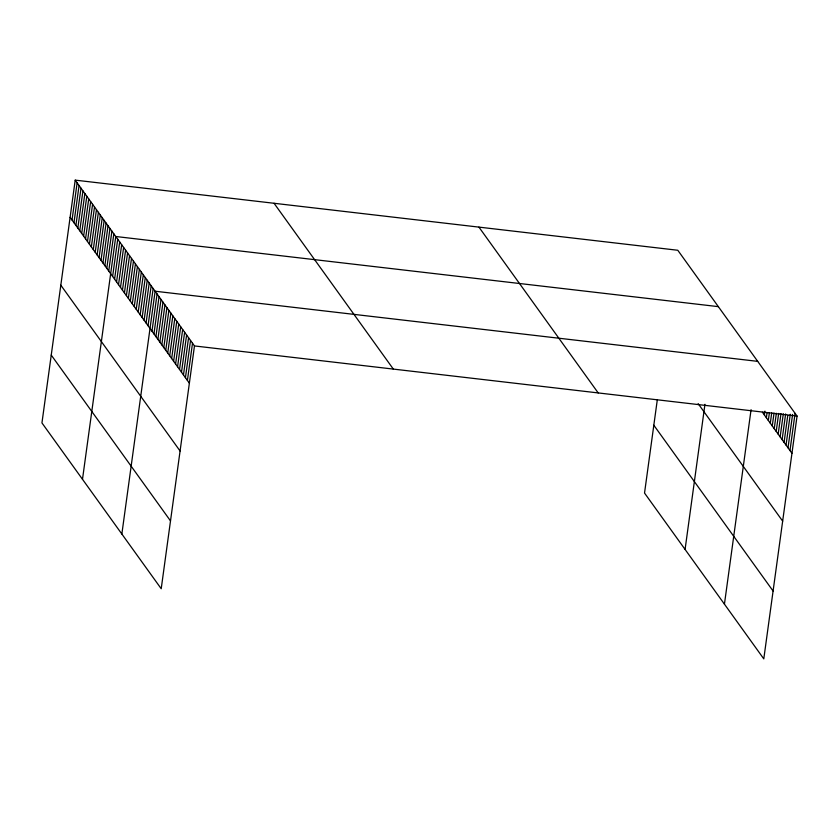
<?xml version="1.0" encoding="UTF-8"?>
<svg xmlns="http://www.w3.org/2000/svg" width="839" height="839" viewBox="0 0 839 839"><rect width="100%" height="100%" fill="white"/><g stroke="black" fill="none" stroke-linecap="round" stroke-linejoin="round"><path stroke-width="1.26" d="M75.206 180.133L41.95 422.929L161.214 588.737L194.47 345.941L75.206 180.133L677.786 250.263L797.05 416.071L763.794 658.867L644.53 493.059L657.304 399.804M72.039 220.038L77.136 182.818M73.968 222.723L79.076 185.503M75.898 225.408L81.005 188.188M77.838 228.093L82.935 190.873M79.768 230.777L84.865 193.557M81.698 233.462L86.795 196.242M83.627 236.147L88.724 198.927M85.557 238.832L90.654 201.612M87.487 241.517L92.584 204.297M89.416 244.201L94.513 206.981M91.346 246.886L96.454 209.666M93.286 249.571L98.383 212.351M95.216 252.256L100.313 215.036M97.146 254.941L102.243 217.721M99.075 257.615L104.172 220.395M101.005 260.3L106.102 223.08M102.935 262.985L108.032 225.764M104.865 265.669L109.961 228.449M106.794 268.354L111.902 231.134M108.734 271.039L113.831 233.819M82.495 479.3L115.761 236.504L718.331 306.644M112.625 276.461L117.722 239.241M114.597 279.198L119.694 241.978M116.569 281.935L121.665 244.715M118.53 284.673L123.627 247.453M120.501 287.41L125.598 250.19M122.463 290.137L127.57 252.917M124.434 292.874L129.531 255.654M126.406 295.611L131.503 258.391M128.367 298.348L133.474 261.128M130.339 301.086L135.436 263.865M132.31 303.823L137.407 266.603M134.271 306.56L139.368 269.34M136.243 309.287L141.34 272.067M138.215 312.024L143.312 274.804M140.176 314.761L145.273 277.541M142.148 317.499L147.245 280.278M144.109 320.236L149.216 283.016M146.08 322.973L151.177 285.753M148.052 325.71L153.149 288.49M121.854 534.013L155.121 291.227L757.69 361.357M151.985 331.174L157.082 293.954M153.957 333.912L159.053 296.691M155.918 336.649L161.015 299.429M157.889 339.386L162.986 302.166M159.861 342.123L164.958 304.903M161.822 344.86L166.919 307.64M163.794 347.598L168.891 310.378M165.755 350.324L170.862 313.104M167.727 353.062L172.824 315.842M169.698 355.799L174.795 318.579M171.659 358.536L176.767 321.316M173.631 361.273L178.728 324.053M175.603 364.011L180.7 326.791M177.564 366.748L182.661 329.528M179.536 369.475L184.632 332.254M181.507 372.212L186.604 334.992M183.468 374.949L188.565 337.729M185.44 377.686L190.537 340.466M187.412 380.424L192.509 343.203M685.075 549.44L704.959 404.304M724.435 604.153L751.073 409.673M764.402 414.99L764.927 411.141M766.374 417.728L767.077 412.589M768.335 420.465L769.394 412.757M770.307 423.202L771.712 412.935M772.268 425.929L774.03 413.103M774.24 428.666L776.348 413.27M776.211 431.403L778.665 413.438M778.173 434.141L780.994 413.606M780.144 436.878L783.311 413.774M782.116 439.615L785.629 413.942M784.077 442.352L787.769 415.399M786.049 445.079L790.265 414.277M788.02 447.816L792.582 414.445M789.981 450.553L795.078 413.333M194.47 345.941L797.05 416.071M762.431 412.253L791.953 453.291M698.153 403.643L782.661 521.134M653.822 425.226L773.086 591.023M478.933 227.117L598.197 392.925M274.059 203.279L393.323 369.087M70.109 217.353L189.373 383.161M60.817 285.197L180.081 450.994M51.242 355.086L170.506 520.893"/></g></svg>
